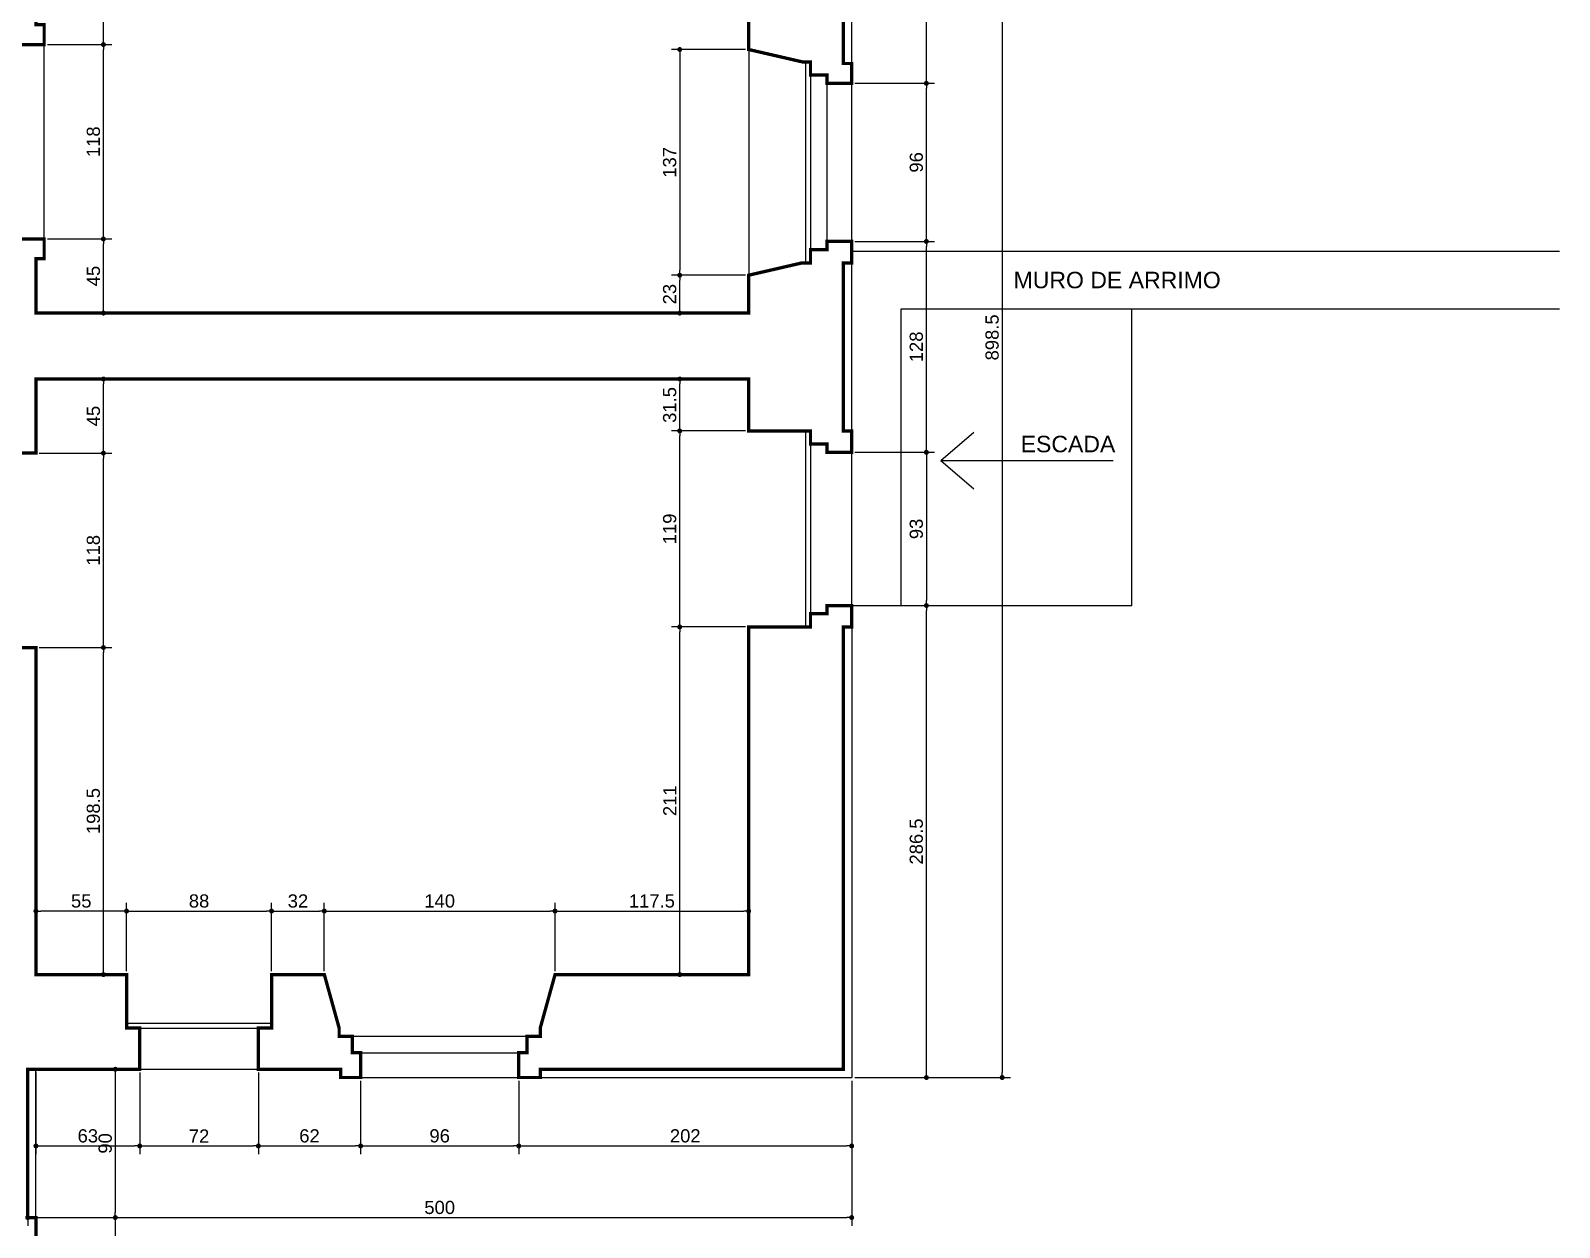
# Model space of a CAD drawing. Extents: x -6873 to 8611, y -8363 to -1732.
# Drawn here: x -4550 to -3623, y -5413 to -4686 of the extents above; entities that cross this region are included whole.
import ezdxf

# ---------------------------------------------------------------- set-up
doc = ezdxf.new("R2010")
doc.units = 0
doc.header["$PDMODE"] = 35
doc.layers.get('0').update_dxf_attribs({"linetype": 'CONTINUOUS'})
doc.layers.get('DEFPOINTS').update_dxf_attribs({"linetype": 'CONTINUOUS'})
for name, color, linetype in [('COTA', 7, 'CONTINUOUS'), ('PAREDE', 7, 'CONTINUOUS'), ('PAREDE_FINA', 7, 'CONTINUOUS')]:
    doc.layers.add(name, color=color, linetype=linetype)
doc.styles.add('TEXTO', font='ARIAL.TTF')
doc.dimstyles.new('COTA', dxfattribs={"dimtxt": 8, "dimasz": 3, "dimexe": 5, "dimexo": 2, "dimgap": 2, "dimtad": 1, "dimdec": 1, "dimdsep": 46, "dimtxsty": 'TEXTO', "dimblk1": 'DOT', "dimblk2": 'DOT', "dimsah": 1, "dimcen": 0, "dimclrd": 256, "dimclre": 256, "dimclrt": 256, "dimadec": 0, "dimazin": 0, "dimtfac": 1, "dimtdec": 4, "dimtmove": 0, "dimatfit": 3, "dimldrblk": 'DOT', "dimfxl": 1, "dimtolj": 1, "dimtzin": 0, "dimarcsym": 0})

# ---------------------------------------------------------------- blocks, each defined once
blk = doc.blocks.new('_DOT')
at = {"color": 0, "linetype": 'ByBlock'}
blk.add_line((-0.5, 0), (-1, 0), dxfattribs=at)
at = {"color": 0, "linetype": 'ByBlock', "const_width": 0.5}
blk.add_lwpolyline([(-0.25, 0, 1), (0.25, 0, 1)], format="xyb", close=True, dxfattribs=at)
blk = doc.blocks.new('*D27')
at = {"layer": 'COTA', "lineweight": -2}
for p, q in [((-4547.11, -5318.66), (-4547.11, -5368.2)), ((-4484.11, -5318.66), (-4484.11, -5368.2)), ((-4544.11, -5363.2), (-4487.11, -5363.2))]:
    blk.add_line(p, q, dxfattribs=at)
at = {"layer": 'DEFPOINTS', "color": 0}
for p in [(-4547.11, -5316.66), (-4484.11, -5316.66), (-4484.11, -5363.2)]:
    blk.add_point(p, dxfattribs=at)
at = {"layer": 'COTA', "lineweight": -2, "xscale": 3, "yscale": 3, "zscale": 3, "rotation": 180}
blk.add_blockref('_DOT', (-4547.11, -5363.2), dxfattribs=at)
at = {"layer": 'COTA', "lineweight": -2, "xscale": 3, "yscale": 3, "zscale": 3}
blk.add_blockref('_DOT', (-4484.11, -5363.2), dxfattribs=at)
at = {"layer": 'COTA', "insert": (-4515.61, -5357.12), "char_height": 8, "attachment_point": 5, "style": 'TEXTO'}
blk.add_mtext('\\A1;63', dxfattribs=at)
blk = doc.blocks.new('*D28')
at = {"layer": 'COTA', "lineweight": -2}
for p, q in [((-4484.11, -5318.66), (-4484.11, -5368.2)), ((-4412.11, -5318.66), (-4412.11, -5368.2)), ((-4481.11, -5363.2), (-4415.11, -5363.2))]:
    blk.add_line(p, q, dxfattribs=at)
at = {"layer": 'DEFPOINTS', "color": 0}
for p in [(-4484.11, -5316.66), (-4412.11, -5316.66), (-4412.11, -5363.2)]:
    blk.add_point(p, dxfattribs=at)
at = {"layer": 'COTA', "lineweight": -2, "xscale": 3, "yscale": 3, "zscale": 3, "rotation": 180}
blk.add_blockref('_DOT', (-4484.11, -5363.2), dxfattribs=at)
at = {"layer": 'COTA', "lineweight": -2, "xscale": 3, "yscale": 3, "zscale": 3}
blk.add_blockref('_DOT', (-4412.11, -5363.2), dxfattribs=at)
at = {"layer": 'COTA', "insert": (-4448.11, -5357.19), "char_height": 8, "attachment_point": 5, "style": 'TEXTO'}
blk.add_mtext('\\A1;72', dxfattribs=at)
blk = doc.blocks.new('*D29')
at = {"layer": 'COTA', "lineweight": -2}
for p, q in [((-4412.11, -5318.66), (-4412.11, -5368.2)), ((-4350.11, -5323.66), (-4350.11, -5368.2)), ((-4409.11, -5363.2), (-4353.11, -5363.2))]:
    blk.add_line(p, q, dxfattribs=at)
at = {"layer": 'DEFPOINTS', "color": 0}
for p in [(-4412.11, -5316.66), (-4350.11, -5321.66), (-4350.11, -5363.2)]:
    blk.add_point(p, dxfattribs=at)
at = {"layer": 'COTA', "lineweight": -2, "xscale": 3, "yscale": 3, "zscale": 3, "rotation": 180}
blk.add_blockref('_DOT', (-4412.11, -5363.2), dxfattribs=at)
at = {"layer": 'COTA', "lineweight": -2, "xscale": 3, "yscale": 3, "zscale": 3}
blk.add_blockref('_DOT', (-4350.11, -5363.2), dxfattribs=at)
at = {"layer": 'COTA', "insert": (-4381.11, -5357.12), "char_height": 8, "attachment_point": 5, "style": 'TEXTO'}
blk.add_mtext('\\A1;62', dxfattribs=at)
blk = doc.blocks.new('*D30')
at = {"layer": 'COTA', "lineweight": -2}
for p, q in [((-4350.11, -5323.66), (-4350.11, -5368.2)), ((-4254.11, -5323.66), (-4254.11, -5368.2)), ((-4347.11, -5363.2), (-4257.11, -5363.2))]:
    blk.add_line(p, q, dxfattribs=at)
at = {"layer": 'DEFPOINTS', "color": 0}
for p in [(-4350.11, -5321.66), (-4254.11, -5321.66), (-4254.11, -5363.2)]:
    blk.add_point(p, dxfattribs=at)
at = {"layer": 'COTA', "lineweight": -2, "xscale": 3, "yscale": 3, "zscale": 3, "rotation": 180}
blk.add_blockref('_DOT', (-4350.11, -5363.2), dxfattribs=at)
at = {"layer": 'COTA', "lineweight": -2, "xscale": 3, "yscale": 3, "zscale": 3}
blk.add_blockref('_DOT', (-4254.11, -5363.2), dxfattribs=at)
at = {"layer": 'COTA', "insert": (-4302.11, -5357.12), "char_height": 8, "attachment_point": 5, "style": 'TEXTO'}
blk.add_mtext('\\A1;96', dxfattribs=at)
blk = doc.blocks.new('*D31')
at = {"layer": 'COTA', "lineweight": -2}
for p, q in [((-4052.11, -5323.66), (-4052.11, -5368.2)), ((-4254.11, -5325.66), (-4254.11, -5368.2)), ((-4251.11, -5363.2), (-4055.11, -5363.2))]:
    blk.add_line(p, q, dxfattribs=at)
at = {"layer": 'DEFPOINTS', "color": 0}
for p in [(-4254.11, -5323.66), (-4052.11, -5321.66), (-4052.11, -5363.2)]:
    blk.add_point(p, dxfattribs=at)
at = {"layer": 'COTA', "lineweight": -2, "xscale": 3, "yscale": 3, "zscale": 3, "rotation": 180}
blk.add_blockref('_DOT', (-4254.11, -5363.2), dxfattribs=at)
at = {"layer": 'COTA', "lineweight": -2, "xscale": 3, "yscale": 3, "zscale": 3}
blk.add_blockref('_DOT', (-4052.11, -5363.2), dxfattribs=at)
at = {"layer": 'COTA', "insert": (-4153.11, -5357.12), "char_height": 8, "attachment_point": 5, "style": 'TEXTO'}
blk.add_mtext('\\A1;202', dxfattribs=at)
blk = doc.blocks.new('*D91')
at = {"layer": 'COTA', "lineweight": -2}
for p, q in [((-4545.11, -5060.66), (-4501.15, -5060.66)), ((-4506.15, -5256.16), (-4506.15, -5063.66)), ((-4545.11, -5259.16), (-4501.15, -5259.16))]:
    blk.add_line(p, q, dxfattribs=at)
at = {"layer": 'DEFPOINTS', "color": 0}
for p in [(-4547.11, -5060.66), (-4506.15, -5060.66), (-4547.11, -5259.16)]:
    blk.add_point(p, dxfattribs=at)
at = {"layer": 'COTA', "lineweight": -2, "xscale": 3, "yscale": 3, "zscale": 3}
for p, rotation in [((-4506.15, -5060.66), 90), ((-4506.15, -5259.16), 270)]:
    blk.add_blockref('_DOT', p, dxfattribs=dict(at, rotation=rotation))
at = {"layer": 'COTA', "insert": (-4512.23, -5159.91), "char_height": 8, "attachment_point": 5, "rotation": 90, "style": 'TEXTO'}
blk.add_mtext('\\A1;198.5', dxfattribs=at)
blk = doc.blocks.new('*D92')
at = {"layer": 'COTA', "lineweight": -2}
for p, q in [((-4545.11, -4942.66), (-4501.15, -4942.66)), ((-4506.15, -5057.66), (-4506.15, -4945.66)), ((-4545.11, -5060.66), (-4501.15, -5060.66))]:
    blk.add_line(p, q, dxfattribs=at)
at = {"layer": 'DEFPOINTS', "color": 0}
for p in [(-4547.11, -4942.66), (-4506.15, -4942.66), (-4547.11, -5060.66)]:
    blk.add_point(p, dxfattribs=at)
at = {"layer": 'COTA', "lineweight": -2, "xscale": 3, "yscale": 3, "zscale": 3}
for p, rotation in [((-4506.15, -4942.66), 90), ((-4506.15, -5060.66), 270)]:
    blk.add_blockref('_DOT', p, dxfattribs=dict(at, rotation=rotation))
at = {"layer": 'COTA', "insert": (-4512.23, -5001.66), "char_height": 8, "attachment_point": 5, "rotation": 90, "style": 'TEXTO'}
blk.add_mtext('\\A1;118', dxfattribs=at)
blk = doc.blocks.new('*D93')
at = {"layer": 'COTA', "lineweight": -2}
for p, q in [((-4545.11, -4897.66), (-4501.15, -4897.66)), ((-4506.15, -4939.66), (-4506.15, -4900.66)), ((-4545.11, -4942.66), (-4501.15, -4942.66))]:
    blk.add_line(p, q, dxfattribs=at)
at = {"layer": 'DEFPOINTS', "color": 0}
for p in [(-4547.11, -4897.66), (-4506.15, -4897.66), (-4547.11, -4942.66)]:
    blk.add_point(p, dxfattribs=at)
at = {"layer": 'COTA', "lineweight": -2, "xscale": 3, "yscale": 3, "zscale": 3}
for p, rotation in [((-4506.15, -4897.66), 90), ((-4506.15, -4942.66), 270)]:
    blk.add_blockref('_DOT', p, dxfattribs=dict(at, rotation=rotation))
at = {"layer": 'COTA', "insert": (-4512.22, -4920.16), "char_height": 8, "attachment_point": 5, "rotation": 90, "style": 'TEXTO'}
blk.add_mtext('\\A1;45', dxfattribs=at)
blk = doc.blocks.new('*D94')
at = {"layer": 'COTA', "lineweight": -2}
for p, q in [((-4547.11, -5257.16), (-4547.11, -5215.63)), ((-4495.11, -5220.63), (-4544.11, -5220.63)), ((-4492.11, -5257.16), (-4492.11, -5215.63))]:
    blk.add_line(p, q, dxfattribs=at)
at = {"layer": 'DEFPOINTS', "color": 0}
for p in [(-4547.11, -5220.63), (-4547.11, -5259.16), (-4492.11, -5259.16)]:
    blk.add_point(p, dxfattribs=at)
at = {"layer": 'COTA', "lineweight": -2, "xscale": 3, "yscale": 3, "zscale": 3, "rotation": 180}
blk.add_blockref('_DOT', (-4547.11, -5220.63), dxfattribs=at)
at = {"layer": 'COTA', "lineweight": -2, "xscale": 3, "yscale": 3, "zscale": 3}
blk.add_blockref('_DOT', (-4492.11, -5220.63), dxfattribs=at)
at = {"layer": 'COTA', "insert": (-4519.61, -5214.56), "char_height": 8, "attachment_point": 5, "style": 'TEXTO'}
blk.add_mtext('\\A1;55', dxfattribs=at)
blk = doc.blocks.new('*D95')
at = {"layer": 'COTA', "lineweight": -2}
for p, q in [((-4492.11, -5257.16), (-4492.11, -5215.63)), ((-4489.11, -5220.63), (-4407.11, -5220.63)), ((-4404.11, -5257.16), (-4404.11, -5215.63))]:
    blk.add_line(p, q, dxfattribs=at)
at = {"layer": 'DEFPOINTS', "color": 0}
for p in [(-4404.11, -5220.63), (-4492.11, -5259.16), (-4404.11, -5259.16)]:
    blk.add_point(p, dxfattribs=at)
at = {"layer": 'COTA', "lineweight": -2, "xscale": 3, "yscale": 3, "zscale": 3, "rotation": 180}
blk.add_blockref('_DOT', (-4492.11, -5220.63), dxfattribs=at)
at = {"layer": 'COTA', "lineweight": -2, "xscale": 3, "yscale": 3, "zscale": 3}
blk.add_blockref('_DOT', (-4404.11, -5220.63), dxfattribs=at)
at = {"layer": 'COTA', "insert": (-4448.11, -5214.54), "char_height": 8, "attachment_point": 5, "style": 'TEXTO'}
blk.add_mtext('\\A1;88', dxfattribs=at)
blk = doc.blocks.new('*D96')
at = {"layer": 'COTA', "lineweight": -2}
for p, q in [((-4404.11, -5257.16), (-4404.11, -5215.63)), ((-4401.11, -5220.63), (-4375.11, -5220.63)), ((-4372.11, -5257.16), (-4372.11, -5215.63))]:
    blk.add_line(p, q, dxfattribs=at)
at = {"layer": 'DEFPOINTS', "color": 0}
for p in [(-4372.11, -5220.63), (-4404.11, -5259.16), (-4372.11, -5259.16)]:
    blk.add_point(p, dxfattribs=at)
at = {"layer": 'COTA', "lineweight": -2, "xscale": 3, "yscale": 3, "zscale": 3, "rotation": 180}
blk.add_blockref('_DOT', (-4404.11, -5220.63), dxfattribs=at)
at = {"layer": 'COTA', "lineweight": -2, "xscale": 3, "yscale": 3, "zscale": 3}
blk.add_blockref('_DOT', (-4372.11, -5220.63), dxfattribs=at)
at = {"layer": 'COTA', "insert": (-4388.11, -5214.54), "char_height": 8, "attachment_point": 5, "style": 'TEXTO'}
blk.add_mtext('\\A1;32', dxfattribs=at)
blk = doc.blocks.new('*D97')
at = {"layer": 'COTA', "lineweight": -2}
for p, q in [((-4372.11, -5257.16), (-4372.11, -5215.63)), ((-4369.11, -5220.63), (-4235.11, -5220.63)), ((-4232.11, -5257.16), (-4232.11, -5215.63))]:
    blk.add_line(p, q, dxfattribs=at)
at = {"layer": 'DEFPOINTS', "color": 0}
for p in [(-4232.11, -5220.63), (-4372.11, -5259.16), (-4232.11, -5259.16)]:
    blk.add_point(p, dxfattribs=at)
at = {"layer": 'COTA', "lineweight": -2, "xscale": 3, "yscale": 3, "zscale": 3, "rotation": 180}
blk.add_blockref('_DOT', (-4372.11, -5220.63), dxfattribs=at)
at = {"layer": 'COTA', "lineweight": -2, "xscale": 3, "yscale": 3, "zscale": 3}
blk.add_blockref('_DOT', (-4232.11, -5220.63), dxfattribs=at)
at = {"layer": 'COTA', "insert": (-4302.11, -5214.54), "char_height": 8, "attachment_point": 5, "style": 'TEXTO'}
blk.add_mtext('\\A1;140', dxfattribs=at)
blk = doc.blocks.new('*D98')
at = {"layer": 'COTA', "lineweight": -2}
for p, q in [((-4232.11, -5257.16), (-4232.11, -5215.63)), ((-4229.11, -5220.63), (-4117.61, -5220.63)), ((-4114.61, -5257.16), (-4114.61, -5215.63))]:
    blk.add_line(p, q, dxfattribs=at)
at = {"layer": 'DEFPOINTS', "color": 0}
for p in [(-4114.61, -5220.63), (-4232.11, -5259.16), (-4114.61, -5259.16)]:
    blk.add_point(p, dxfattribs=at)
at = {"layer": 'COTA', "lineweight": -2, "xscale": 3, "yscale": 3, "zscale": 3, "rotation": 180}
blk.add_blockref('_DOT', (-4232.11, -5220.63), dxfattribs=at)
at = {"layer": 'COTA', "lineweight": -2, "xscale": 3, "yscale": 3, "zscale": 3}
blk.add_blockref('_DOT', (-4114.61, -5220.63), dxfattribs=at)
at = {"layer": 'COTA', "insert": (-4173.36, -5214.54), "char_height": 8, "attachment_point": 5, "style": 'TEXTO'}
blk.add_mtext('\\A1;117.5', dxfattribs=at)
blk = doc.blocks.new('*D99')
at = {"layer": 'COTA', "lineweight": -2}
for p, q in [((-4116.61, -5048.16), (-4161.46, -5048.16)), ((-4156.46, -5256.16), (-4156.46, -5051.16)), ((-4116.61, -5259.16), (-4161.46, -5259.16))]:
    blk.add_line(p, q, dxfattribs=at)
at = {"layer": 'DEFPOINTS', "color": 0}
for p in [(-4156.46, -5048.16), (-4114.61, -5048.16), (-4114.61, -5259.16)]:
    blk.add_point(p, dxfattribs=at)
at = {"layer": 'COTA', "lineweight": -2, "xscale": 3, "yscale": 3, "zscale": 3}
for p, rotation in [((-4156.46, -5048.16), 90), ((-4156.46, -5259.16), 270)]:
    blk.add_blockref('_DOT', p, dxfattribs=dict(at, rotation=rotation))
at = {"layer": 'COTA', "insert": (-4162.48, -5153.66), "char_height": 8, "attachment_point": 5, "rotation": 90, "style": 'TEXTO'}
blk.add_mtext('\\A1;211', dxfattribs=at)
blk = doc.blocks.new('*D100')
at = {"layer": 'COTA', "lineweight": -2}
for p, q in [((-4116.61, -4929.16), (-4161.46, -4929.16)), ((-4156.46, -5045.16), (-4156.46, -4932.16)), ((-4116.61, -5048.16), (-4161.46, -5048.16))]:
    blk.add_line(p, q, dxfattribs=at)
at = {"layer": 'DEFPOINTS', "color": 0}
for p in [(-4156.46, -4929.16), (-4114.61, -4929.16), (-4114.61, -5048.16)]:
    blk.add_point(p, dxfattribs=at)
at = {"layer": 'COTA', "lineweight": -2, "xscale": 3, "yscale": 3, "zscale": 3}
for p, rotation in [((-4156.46, -4929.16), 90), ((-4156.46, -5048.16), 270)]:
    blk.add_blockref('_DOT', p, dxfattribs=dict(at, rotation=rotation))
at = {"layer": 'COTA', "insert": (-4162.55, -4988.66), "char_height": 8, "attachment_point": 5, "rotation": 90, "style": 'TEXTO'}
blk.add_mtext('\\A1;119', dxfattribs=at)
blk = doc.blocks.new('*D101')
at = {"layer": 'COTA', "lineweight": -2}
for p, q in [((-4116.61, -4897.66), (-4161.46, -4897.66)), ((-4156.46, -4926.16), (-4156.46, -4900.66)), ((-4116.61, -4929.16), (-4161.46, -4929.16))]:
    blk.add_line(p, q, dxfattribs=at)
at = {"layer": 'DEFPOINTS', "color": 0}
for p in [(-4156.46, -4897.66), (-4114.61, -4897.66), (-4114.61, -4929.16)]:
    blk.add_point(p, dxfattribs=at)
at = {"layer": 'COTA', "lineweight": -2, "xscale": 3, "yscale": 3, "zscale": 3}
for p, rotation in [((-4156.46, -4897.66), 90), ((-4156.46, -4929.16), 270)]:
    blk.add_blockref('_DOT', p, dxfattribs=dict(at, rotation=rotation))
at = {"layer": 'COTA', "insert": (-4162.55, -4913.41), "char_height": 8, "attachment_point": 5, "rotation": 90, "style": 'TEXTO'}
blk.add_mtext('\\A1;31.5', dxfattribs=at)
blk = doc.blocks.new('*D106')
at = {"layer": 'COTA', "lineweight": -2}
for p, q in [((-4545.11, -5316.66), (-4493.95, -5316.66)), ((-4498.95, -5319.66), (-4498.95, -5403.66)), ((-4545.11, -5406.66), (-4493.95, -5406.66))]:
    blk.add_line(p, q, dxfattribs=at)
at = {"layer": 'DEFPOINTS', "color": 0}
for p in [(-4547.11, -5316.66), (-4547.11, -5406.66), (-4498.95, -5406.66)]:
    blk.add_point(p, dxfattribs=at)
at = {"layer": 'COTA', "lineweight": -2, "xscale": 3, "yscale": 3, "zscale": 3}
for p, rotation in [((-4498.95, -5316.66), 90), ((-4498.95, -5406.66), 270)]:
    blk.add_blockref('_DOT', p, dxfattribs=dict(at, rotation=rotation))
at = {"layer": 'COTA', "insert": (-4505.04, -5361.66), "char_height": 8, "attachment_point": 5, "rotation": 90, "style": 'TEXTO'}
blk.add_mtext('\\A1;90', dxfattribs=at)
blk = doc.blocks.new('*D107')
at = {"layer": 'COTA', "lineweight": -2}
for p, q in [((-4545.11, -5406.66), (-4493.95, -5406.66)), ((-4498.95, -5409.66), (-4498.95, -5438.66)), ((-4545.11, -5441.66), (-4493.95, -5441.66))]:
    blk.add_line(p, q, dxfattribs=at)
at = {"layer": 'DEFPOINTS', "color": 0}
for p in [(-4547.11, -5406.66), (-4547.11, -5441.66), (-4498.95, -5441.66)]:
    blk.add_point(p, dxfattribs=at)
at = {"layer": 'COTA', "lineweight": -2, "xscale": 3, "yscale": 3, "zscale": 3}
for p, rotation in [((-4498.95, -5406.66), 90), ((-4498.95, -5441.66), 270)]:
    blk.add_blockref('_DOT', p, dxfattribs=dict(at, rotation=rotation))
at = {"layer": 'COTA', "insert": (-4505.04, -5424.16), "char_height": 8, "attachment_point": 5, "rotation": 90, "style": 'TEXTO'}
blk.add_mtext('\\A1;35', dxfattribs=at)
blk = doc.blocks.new('*D109')
at = {"layer": 'COTA', "lineweight": -2}
for p, q in [((-4050.11, -5035.16), (-4001.79, -5035.16)), ((-4006.79, -5318.66), (-4006.79, -5038.16)), ((-4050.11, -5321.66), (-4001.79, -5321.66))]:
    blk.add_line(p, q, dxfattribs=at)
at = {"layer": 'DEFPOINTS', "color": 0}
for p in [(-4052.11, -5035.16), (-4006.79, -5035.16), (-4052.11, -5321.66)]:
    blk.add_point(p, dxfattribs=at)
at = {"layer": 'COTA', "lineweight": -2, "xscale": 3, "yscale": 3, "zscale": 3}
for p, rotation in [((-4006.79, -5035.16), 90), ((-4006.79, -5321.66), 270)]:
    blk.add_blockref('_DOT', p, dxfattribs=dict(at, rotation=rotation))
at = {"layer": 'COTA', "insert": (-4012.88, -5178.41), "char_height": 8, "attachment_point": 5, "rotation": 90, "style": 'TEXTO'}
blk.add_mtext('\\A1;286.5', dxfattribs=at)
blk = doc.blocks.new('*D110')
at = {"layer": 'COTA', "lineweight": -2}
for p, q in [((-4050.11, -4942.16), (-4001.79, -4942.16)), ((-4006.79, -4945.16), (-4006.79, -5032.16)), ((-4050.11, -5035.16), (-4001.79, -5035.16))]:
    blk.add_line(p, q, dxfattribs=at)
at = {"layer": 'DEFPOINTS', "color": 0}
for p in [(-4052.11, -4942.16), (-4052.11, -5035.16), (-4006.79, -5035.16)]:
    blk.add_point(p, dxfattribs=at)
at = {"layer": 'COTA', "lineweight": -2, "xscale": 3, "yscale": 3, "zscale": 3}
for p, rotation in [((-4006.79, -4942.16), 90), ((-4006.79, -5035.16), 270)]:
    blk.add_blockref('_DOT', p, dxfattribs=dict(at, rotation=rotation))
at = {"layer": 'COTA', "insert": (-4012.88, -4988.66), "char_height": 8, "attachment_point": 5, "rotation": 90, "style": 'TEXTO'}
blk.add_mtext('\\A1;93', dxfattribs=at)
blk = doc.blocks.new('*D111')
at = {"layer": 'COTA', "lineweight": -2}
for p, q in [((-4050.11, -4814.16), (-4001.79, -4814.16)), ((-4006.79, -4939.16), (-4006.79, -4817.16)), ((-4050.11, -4942.16), (-4001.79, -4942.16))]:
    blk.add_line(p, q, dxfattribs=at)
at = {"layer": 'DEFPOINTS', "color": 0}
for p in [(-4052.11, -4814.16), (-4006.79, -4814.16), (-4052.11, -4942.16)]:
    blk.add_point(p, dxfattribs=at)
at = {"layer": 'COTA', "lineweight": -2, "xscale": 3, "yscale": 3, "zscale": 3}
for p, rotation in [((-4006.79, -4814.16), 90), ((-4006.79, -4942.16), 270)]:
    blk.add_blockref('_DOT', p, dxfattribs=dict(at, rotation=rotation))
at = {"layer": 'COTA', "insert": (-4012.88, -4878.16), "char_height": 8, "attachment_point": 5, "rotation": 90, "style": 'TEXTO'}
blk.add_mtext('\\A1;128', dxfattribs=at)
blk = doc.blocks.new('*D112')
at = {"layer": 'COTA', "lineweight": -2}
for p, q in [((-4050.11, -4718.16), (-4001.79, -4718.16)), ((-4006.79, -4811.16), (-4006.79, -4721.16)), ((-4050.11, -4814.16), (-4001.79, -4814.16))]:
    blk.add_line(p, q, dxfattribs=at)
at = {"layer": 'DEFPOINTS', "color": 0}
for p in [(-4052.11, -4718.16), (-4006.79, -4718.16), (-4052.11, -4814.16)]:
    blk.add_point(p, dxfattribs=at)
at = {"layer": 'COTA', "lineweight": -2, "xscale": 3, "yscale": 3, "zscale": 3}
for p, rotation in [((-4006.79, -4718.16), 90), ((-4006.79, -4814.16), 270)]:
    blk.add_blockref('_DOT', p, dxfattribs=dict(at, rotation=rotation))
at = {"layer": 'COTA', "insert": (-4012.88, -4766.16), "char_height": 8, "attachment_point": 5, "rotation": 90, "style": 'TEXTO'}
blk.add_mtext('\\A1;96', dxfattribs=at)
blk = doc.blocks.new('*D113')
at = {"layer": 'COTA', "lineweight": -2}
for p, q in [((-4050.11, -4423.16), (-4001.79, -4423.16)), ((-4006.79, -4715.16), (-4006.79, -4426.16)), ((-4050.11, -4718.16), (-4001.79, -4718.16))]:
    blk.add_line(p, q, dxfattribs=at)
at = {"layer": 'DEFPOINTS', "color": 0}
for p in [(-4052.11, -4423.16), (-4006.79, -4423.16), (-4052.11, -4718.16)]:
    blk.add_point(p, dxfattribs=at)
at = {"layer": 'COTA', "lineweight": -2, "xscale": 3, "yscale": 3, "zscale": 3}
for p, rotation in [((-4006.79, -4423.16), 90), ((-4006.79, -4718.16), 270)]:
    blk.add_blockref('_DOT', p, dxfattribs=dict(at, rotation=rotation))
at = {"layer": 'COTA', "insert": (-4012.88, -4570.66), "char_height": 8, "attachment_point": 5, "rotation": 90, "style": 'TEXTO'}
blk.add_mtext('\\A1;295', dxfattribs=at)
blk = doc.blocks.new('*D119')
at = {"layer": 'COTA', "lineweight": -2}
for p, q in [((-4116.61, -4834.66), (-4161.46, -4834.66)), ((-4156.46, -4854.66), (-4156.46, -4837.66)), ((-4116.61, -4857.66), (-4161.46, -4857.66))]:
    blk.add_line(p, q, dxfattribs=at)
at = {"layer": 'DEFPOINTS', "color": 0}
for p in [(-4156.46, -4834.66), (-4114.61, -4834.66), (-4114.61, -4857.66)]:
    blk.add_point(p, dxfattribs=at)
at = {"layer": 'COTA', "lineweight": -2, "xscale": 3, "yscale": 3, "zscale": 3}
for p, rotation in [((-4156.46, -4834.66), 90), ((-4156.46, -4857.66), 270)]:
    blk.add_blockref('_DOT', p, dxfattribs=dict(at, rotation=rotation))
at = {"layer": 'COTA', "insert": (-4162.55, -4846.16), "char_height": 8, "attachment_point": 5, "rotation": 90, "style": 'TEXTO'}
blk.add_mtext('\\A1;23', dxfattribs=at)
blk = doc.blocks.new('*D120')
at = {"layer": 'COTA', "lineweight": -2}
for p, q in [((-4116.61, -4697.66), (-4161.46, -4697.66)), ((-4156.46, -4700.66), (-4156.46, -4831.66)), ((-4116.61, -4834.66), (-4161.46, -4834.66))]:
    blk.add_line(p, q, dxfattribs=at)
at = {"layer": 'DEFPOINTS', "color": 0}
for p in [(-4114.61, -4697.66), (-4156.46, -4834.66), (-4114.61, -4834.66)]:
    blk.add_point(p, dxfattribs=at)
at = {"layer": 'COTA', "lineweight": -2, "xscale": 3, "yscale": 3, "zscale": 3}
for p, rotation in [((-4156.46, -4697.66), 90), ((-4156.46, -4834.66), 270)]:
    blk.add_blockref('_DOT', p, dxfattribs=dict(at, rotation=rotation))
at = {"layer": 'COTA', "insert": (-4162.55, -4766.16), "char_height": 8, "attachment_point": 5, "rotation": 90, "style": 'TEXTO'}
blk.add_mtext('\\A1;137', dxfattribs=at)
blk = doc.blocks.new('*D130')
at = {"layer": 'COTA', "lineweight": -2}
for p, q in [((-4540.11, -4812.66), (-4501.15, -4812.66)), ((-4506.15, -4854.66), (-4506.15, -4815.66)), ((-4545.11, -4857.66), (-4501.15, -4857.66))]:
    blk.add_line(p, q, dxfattribs=at)
at = {"layer": 'DEFPOINTS', "color": 0}
for p in [(-4542.11, -4812.66), (-4506.15, -4812.66), (-4547.11, -4857.66)]:
    blk.add_point(p, dxfattribs=at)
at = {"layer": 'COTA', "lineweight": -2, "xscale": 3, "yscale": 3, "zscale": 3}
for p, rotation in [((-4506.15, -4812.66), 90), ((-4506.15, -4857.66), 270)]:
    blk.add_blockref('_DOT', p, dxfattribs=dict(at, rotation=rotation))
at = {"layer": 'COTA', "insert": (-4512.22, -4835.16), "char_height": 8, "attachment_point": 5, "rotation": 90, "style": 'TEXTO'}
blk.add_mtext('\\A1;45', dxfattribs=at)
blk = doc.blocks.new('*D131')
at = {"layer": 'COTA', "lineweight": -2}
for p, q in [((-4540.11, -4694.66), (-4501.15, -4694.66)), ((-4506.15, -4809.66), (-4506.15, -4697.66)), ((-4540.11, -4812.66), (-4501.15, -4812.66))]:
    blk.add_line(p, q, dxfattribs=at)
at = {"layer": 'DEFPOINTS', "color": 0}
for p in [(-4542.11, -4694.66), (-4506.15, -4694.66), (-4542.11, -4812.66)]:
    blk.add_point(p, dxfattribs=at)
at = {"layer": 'COTA', "lineweight": -2, "xscale": 3, "yscale": 3, "zscale": 3}
for p, rotation in [((-4506.15, -4694.66), 90), ((-4506.15, -4812.66), 270)]:
    blk.add_blockref('_DOT', p, dxfattribs=dict(at, rotation=rotation))
at = {"layer": 'COTA', "insert": (-4512.23, -4753.66), "char_height": 8, "attachment_point": 5, "rotation": 90, "style": 'TEXTO'}
blk.add_mtext('\\A1;118', dxfattribs=at)
blk = doc.blocks.new('*D132')
at = {"layer": 'COTA', "lineweight": -2}
for p, q in [((-4514.11, -4485.66), (-4501.15, -4485.66)), ((-4506.15, -4691.66), (-4506.15, -4488.66)), ((-4540.11, -4694.66), (-4501.15, -4694.66))]:
    blk.add_line(p, q, dxfattribs=at)
at = {"layer": 'DEFPOINTS', "color": 0}
for p in [(-4516.11, -4485.66), (-4506.15, -4485.66), (-4542.11, -4694.66)]:
    blk.add_point(p, dxfattribs=at)
at = {"layer": 'COTA', "lineweight": -2, "xscale": 3, "yscale": 3, "zscale": 3}
for p, rotation in [((-4506.15, -4485.66), 90), ((-4506.15, -4694.66), 270)]:
    blk.add_blockref('_DOT', p, dxfattribs=dict(at, rotation=rotation))
at = {"layer": 'COTA', "insert": (-4512.23, -4590.16), "char_height": 8, "attachment_point": 5, "rotation": 90, "style": 'TEXTO'}
blk.add_mtext('\\A1;209', dxfattribs=at)
blk = doc.blocks.new('*D136')
at = {"layer": 'COTA', "lineweight": -2}
for p, q in [((-4050.11, -4423.16), (-3955.79, -4423.16)), ((-3960.79, -4426.16), (-3960.79, -5318.66)), ((-4050.11, -5321.66), (-3955.79, -5321.66))]:
    blk.add_line(p, q, dxfattribs=at)
at = {"layer": 'DEFPOINTS', "color": 0}
for p in [(-4052.11, -4423.16), (-4052.11, -5321.66), (-3960.79, -5321.66)]:
    blk.add_point(p, dxfattribs=at)
at = {"layer": 'COTA', "lineweight": -2, "xscale": 3, "yscale": 3, "zscale": 3}
for p, rotation in [((-3960.79, -4423.16), 90), ((-3960.79, -5321.66), 270)]:
    blk.add_blockref('_DOT', p, dxfattribs=dict(at, rotation=rotation))
at = {"layer": 'COTA', "insert": (-3966.87, -4872.41), "char_height": 8, "attachment_point": 5, "rotation": 90, "style": 'TEXTO'}
blk.add_mtext('\\A1;898.5', dxfattribs=at)
blk = doc.blocks.new('*D137')
at = {"layer": 'COTA', "lineweight": -2}
for p, q in [((-4552.11, -5318.66), (-4552.11, -5411.66)), ((-4052.11, -5323.66), (-4052.11, -5411.66)), ((-4549.11, -5406.66), (-4055.11, -5406.66))]:
    blk.add_line(p, q, dxfattribs=at)
at = {"layer": 'DEFPOINTS', "color": 0}
for p in [(-4552.11, -5316.66), (-4052.11, -5321.66), (-4052.11, -5406.66)]:
    blk.add_point(p, dxfattribs=at)
at = {"layer": 'COTA', "lineweight": -2, "xscale": 3, "yscale": 3, "zscale": 3, "rotation": 180}
blk.add_blockref('_DOT', (-4552.11, -5406.66), dxfattribs=at)
at = {"layer": 'COTA', "lineweight": -2, "xscale": 3, "yscale": 3, "zscale": 3}
blk.add_blockref('_DOT', (-4052.11, -5406.66), dxfattribs=at)
at = {"layer": 'COTA', "insert": (-4302.11, -5400.58), "char_height": 8, "attachment_point": 5, "style": 'TEXTO'}
blk.add_mtext('\\A1;500', dxfattribs=at)

msp = doc.modelspace()

# ---------------------------------------------------------------- linework, layer by layer
at = {"layer": 'PAREDE', "const_width": 2}
for points in [[(-4256.11, -4423.16), (-4243.11, -4423.16), (-4243.11, -4428.16), (-4057.11, -4428.16), (-4057.11, -4706.16), (-4052.11, -4706.16), (-4052.11, -4718.16), (-4067.11, -4718.16), (-4067.11, -4713.16), (-4077.11, -4713.16), (-4077.11, -4705.16), (-4082.11, -4705.16), (-4114.61, -4697.66), (-4114.61, -4677.66), (-4114.61, -4485.66), (-4235.61, -4485.66), (-4243.11, -4453.16), (-4243.11, -4448.16), (-4251.11, -4448.16), (-4251.11, -4438.16), (-4256.11, -4438.16)], [(-4241.11, -5291.66), (-4241.11, -5296.66), (-4249.11, -5296.66), (-4249.11, -5306.66), (-4254.11, -5306.66), (-4254.11, -5321.66), (-4241.11, -5321.66), (-4241.11, -5316.66), (-4057.11, -5316.66), (-4057.11, -5048.16), (-4052.11, -5048.16), (-4052.11, -5035.16), (-4067.11, -5035.16), (-4067.11, -5040.16), (-4077.11, -5040.16), (-4077.11, -5048.16), (-4114.61, -5048.16), (-4114.61, -5259.16), (-4232.11, -5259.16)], [(-4350.11, -5321.66), (-4362.11, -5321.66), (-4362.11, -5316.66), (-4412.11, -5316.66), (-4412.11, -5291.66), (-4404.11, -5291.66), (-4404.11, -5259.16), (-4372.11, -5259.16), (-4363.11, -5291.66), (-4363.11, -5296.66), (-4355.11, -5296.66), (-4355.11, -5306.66), (-4350.11, -5306.66)]]:
    msp.add_lwpolyline(points, close=True, dxfattribs=at)
for points in [[(-4557.11, -4694.66), (-4542.11, -4694.66), (-4542.11, -4682.66), (-4547.11, -4682.66), (-4547.11, -4485.66), (-4516.11, -4485.66), (-4516.11, -4443.16), (-4508.11, -4443.16), (-4508.11, -4428.16), (-4547.11, -4428.16), (-4552.11, -4428.16)], [(-4557.11, -4812.66), (-4542.11, -4812.66), (-4542.11, -4824.66), (-4547.11, -4824.66), (-4547.11, -4857.66), (-4114.61, -4857.66), (-4114.61, -4834.66), (-4082.11, -4827.16), (-4077.11, -4827.16), (-4077.11, -4819.16), (-4067.11, -4819.16), (-4067.11, -4814.16), (-4052.11, -4814.16), (-4052.11, -4827.16), (-4057.11, -4827.16), (-4057.11, -4929.16), (-4052.11, -4929.16), (-4052.11, -4942.16), (-4067.11, -4942.16), (-4067.11, -4937.16), (-4077.11, -4937.16), (-4077.11, -4929.16), (-4114.61, -4929.16), (-4114.61, -4897.66), (-4547.11, -4897.66), (-4547.11, -4942.66), (-4562.11, -4942.66)], [(-4547.11, -5441.66), (-4547.11, -5406.66), (-4552.11, -5406.66), (-4552.11, -5316.66), (-4547.11, -5316.66), (-4484.11, -5316.66), (-4484.11, -5291.66), (-4492.11, -5291.66), (-4492.11, -5259.16), (-4547.11, -5259.16), (-4547.11, -5060.66), (-4562.11, -5060.66), (-4562.11, -5065.66), (-4572.11, -5065.66), (-4601.61, -5077.66), (-4601.61, -5087.66), (-4609.61, -5087.66), (-4609.61, -5379.16), (-4679.61, -5379.16), (-4693.11, -5411.66), (-4693.11, -5416.66)]]:
    msp.add_lwpolyline(points, dxfattribs=at)
at = {"layer": 'PAREDE_FINA'}
msp.add_line((-3997.99, -4947.16), (-3893.38, -4947.16), dxfattribs=at)
for points in [[(-4052.11, -4706.16), (-4052.11, -4423.16)], [(-4542.11, -4812.66), (-4542.11, -4694.66)], [(-4114.61, -4697.66), (-4114.61, -4834.66)], [(-4080.11, -4705.16), (-4080.11, -4827.16)], [(-4077.11, -4713.16), (-4077.11, -4819.16)], [(-4067.11, -4718.16), (-4067.11, -4814.16)], [(-4052.11, -4814.16), (-4052.11, -4718.16)], [(-4052.11, -4820.16), (-3622.67, -4820.16)], [(-4052.11, -4929.16), (-4052.11, -4827.16)], [(-4022.11, -5035.16), (-4022.11, -4855.16)], [(-4022.11, -4855.16), (-3622.67, -4855.16)], [(-3882.11, -5035.16), (-3882.11, -4855.16)], [(-4080.11, -4929.16), (-4080.11, -5048.16)], [(-3997.99, -4947.16), (-3978.06, -4929.97)], [(-4077.11, -4937.16), (-4077.11, -5040.16)], [(-4052.11, -5035.16), (-4052.11, -4942.16)], [(-3997.99, -4947.16), (-3978.06, -4964.34)], [(-4052.11, -5035.16), (-3882.11, -5035.16)], [(-4052.11, -5048.16), (-4052.11, -5321.66)], [(-4492.11, -5288.66), (-4404.11, -5288.66)], [(-4484.11, -5291.66), (-4412.11, -5291.66)], [(-4355.11, -5296.66), (-4249.11, -5296.66)], [(-4350.11, -5306.66), (-4254.11, -5306.66)], [(-4547.11, -5406.66), (-4547.11, -5316.66)], [(-4484.11, -5316.66), (-4412.11, -5316.66)], [(-4350.11, -5321.66), (-4254.11, -5321.66)], [(-4241.11, -5321.66), (-4052.11, -5321.66)]]:
    msp.add_lwpolyline(points, dxfattribs=at)

# ---------------------------------------------------------------- texts
at = {"layer": 'PAREDE_FINA', "style": 'TEXTO'}
for s, p in [('MURO DE ARRIMO', (-3953.89, -4842.58)), ('ESCADA', (-3949.59, -4942.14))]:
    msp.add_text(s, height=10, dxfattribs=at).set_placement(p)

# ---------------------------------------------------------------- dimensions: what is measured, and where the dimension line sits
at = {"layer": 'COTA'}
for base, p1, p2, picture, middle in [((-4006.79, -4423.16), (-4052.11, -4718.16), (-4052.11, -4423.16), '*D113', (-4012.88, -4570.66)), ((-3960.79, -5321.66), (-4052.11, -4423.16), (-4052.11, -5321.66), '*D136', (-3966.87, -4872.41)), ((-4506.15, -4485.66), (-4542.11, -4694.66), (-4516.11, -4485.66), '*D132', (-4512.23, -4590.16)), ((-4506.15, -4694.66), (-4542.11, -4812.66), (-4542.11, -4694.66), '*D131', (-4512.23, -4753.66)), ((-4156.46, -4834.66), (-4114.61, -4697.66), (-4114.61, -4834.66), '*D120', (-4162.55, -4766.16)), ((-4006.79, -4718.16), (-4052.11, -4814.16), (-4052.11, -4718.16), '*D112', (-4012.88, -4766.16)), ((-4506.15, -4812.66), (-4547.11, -4857.66), (-4542.11, -4812.66), '*D130', (-4512.22, -4835.16)), ((-4006.79, -4814.16), (-4052.11, -4942.16), (-4052.11, -4814.16), '*D111', (-4012.88, -4878.16)), ((-4156.46, -4834.66), (-4114.61, -4857.66), (-4114.61, -4834.66), '*D119', (-4162.55, -4846.16)), ((-4506.15, -4897.66), (-4547.11, -4942.66), (-4547.11, -4897.66), '*D93', (-4512.22, -4920.16)), ((-4156.46, -4897.66), (-4114.61, -4929.16), (-4114.61, -4897.66), '*D101', (-4162.55, -4913.41)), ((-4156.46, -4929.16), (-4114.61, -5048.16), (-4114.61, -4929.16), '*D100', (-4162.55, -4988.66)), ((-4506.15, -4942.66), (-4547.11, -5060.66), (-4547.11, -4942.66), '*D92', (-4512.23, -5001.66)), ((-4006.79, -5035.16), (-4052.11, -4942.16), (-4052.11, -5035.16), '*D110', (-4012.88, -4988.66)), ((-4006.79, -5035.16), (-4052.11, -5321.66), (-4052.11, -5035.16), '*D109', (-4012.88, -5178.41)), ((-4156.46, -5048.16), (-4114.61, -5259.16), (-4114.61, -5048.16), '*D99', (-4162.48, -5153.66)), ((-4506.15, -5060.66), (-4547.11, -5259.16), (-4547.11, -5060.66), '*D91', (-4512.23, -5159.91)), ((-4498.95, -5406.66), (-4547.11, -5316.66), (-4547.11, -5406.66), '*D106', (-4505.04, -5361.66)), ((-4498.95, -5441.66), (-4547.11, -5406.66), (-4547.11, -5441.66), '*D107', (-4505.04, -5424.16))]:
    dim = msp.add_linear_dim(base=base, p1=p1, p2=p2, angle=90, dimstyle='COTA', dxfattribs=at)
    dim.commit()
    dim.dimension.update_dxf_attribs({"geometry": picture, "text_midpoint": middle})
for base, p1, p2, picture, middle in [((-4547.11, -5220.63), (-4492.11, -5259.16), (-4547.11, -5259.16), '*D94', (-4519.61, -5214.56)), ((-4404.11, -5220.63), (-4492.11, -5259.16), (-4404.11, -5259.16), '*D95', (-4448.11, -5214.54)), ((-4372.11, -5220.63), (-4404.11, -5259.16), (-4372.11, -5259.16), '*D96', (-4388.11, -5214.54)), ((-4232.11, -5220.63), (-4372.11, -5259.16), (-4232.11, -5259.16), '*D97', (-4302.11, -5214.54)), ((-4114.61, -5220.63), (-4232.11, -5259.16), (-4114.61, -5259.16), '*D98', (-4173.36, -5214.54)), ((-4052.11, -5406.66), (-4552.11, -5316.66), (-4052.11, -5321.66), '*D137', (-4302.11, -5400.58)), ((-4484.11, -5363.2), (-4547.11, -5316.66), (-4484.11, -5316.66), '*D27', (-4515.61, -5357.12)), ((-4412.11, -5363.2), (-4484.11, -5316.66), (-4412.11, -5316.66), '*D28', (-4448.11, -5357.19)), ((-4350.11, -5363.2), (-4412.11, -5316.66), (-4350.11, -5321.66), '*D29', (-4381.11, -5357.12)), ((-4254.11, -5363.2), (-4350.11, -5321.66), (-4254.11, -5321.66), '*D30', (-4302.11, -5357.12)), ((-4052.11, -5363.2), (-4254.11, -5323.66), (-4052.11, -5321.66), '*D31', (-4153.11, -5357.12))]:
    dim = msp.add_linear_dim(base=base, p1=p1, p2=p2, dimstyle='COTA', dxfattribs=at)
    dim.commit()
    dim.dimension.update_dxf_attribs({"geometry": picture, "text_midpoint": middle})

doc.saveas('drawing.dxf')
